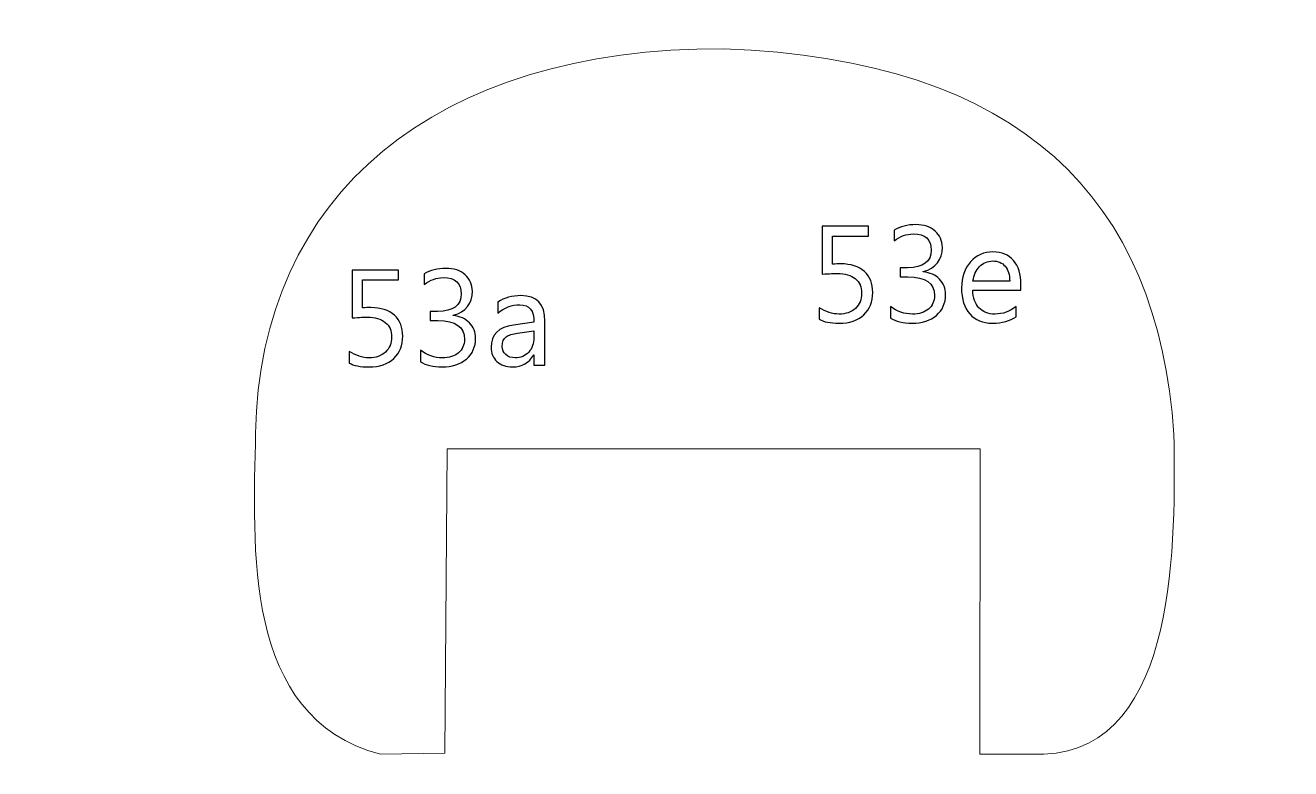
# Model space of a CAD drawing. Header units: centimetres. Extents: x -370 to 378, y -504 to 433.
# Drawn here: x 151.3 to 226.3, y 123.6 to 167.7 of the extents above; entities that cross this region are included whole.
import ezdxf

# ---------------------------------------------------------------- set-up
doc = ezdxf.new("R2010")
doc.units = ezdxf.units.CM
doc.header["$MEASUREMENT"] = 0
doc.layers.add('Camada 1', color=7, linetype='Continuous')
doc.layers.add('Camada 2', color=20, linetype='Continuous')

msp = doc.modelspace()

# ---------------------------------------------------------------- linework, layer by layer
at = {"layer": 'Camada 1', "lineweight": 9}
for points, knots in [([(216.721, 265.254), (216.721, 265.254), (230.116, 265.318), (230.116, 265.318), (230.116, 265.318), (230.116, 265.318), (230.103, 244.768), (230.103, 244.768), (230.103, 244.768), (230.103, 244.768), (236.36, 244.767), (236.36, 244.767), (236.36, 244.767), (236.36, 244.767), (236.371, 265.182), (236.371, 265.182), (236.371, 265.182), (236.371, 265.182), (256.209, 265.182), (256.209, 265.182), (256.209, 265.182), (256.209, 265.182), (256.209, 244.767), (256.209, 244.767), (256.209, 244.767), (256.209, 244.767), (262.443, 244.768), (262.443, 244.768), (262.443, 244.768), (262.443, 244.768), (262.445, 265.213), (262.445, 265.213), (262.445, 265.213), (262.445, 265.213), (282.346, 265.204), (282.346, 265.204), (282.346, 265.204), (282.346, 265.204), (282.296, 244.775), (282.296, 244.775), (282.296, 244.775), (282.296, 244.775), (288.629, 244.768), (288.629, 244.768), (288.629, 244.768), (288.629, 244.768), (288.652, 265.258), (288.652, 265.258), (288.652, 265.258), (288.652, 265.258), (308.479, 265.277), (308.479, 265.277), (308.479, 265.277), (308.479, 265.277), (308.479, 244.77), (308.479, 244.77), (308.479, 244.77), (308.479, 244.77), (314.689, 244.774), (314.689, 244.774), (314.689, 244.774), (314.689, 244.774), (314.79, 265.253), (314.79, 265.253), (314.79, 265.253), (314.79, 265.253), (334.828, 265.214), (334.828, 265.214), (334.828, 265.214), (334.828, 265.214), (334.892, 244.769), (334.892, 244.769), (334.892, 244.769), (334.892, 244.769), (341.063, 244.77), (341.063, 244.77), (341.063, 244.77), (341.063, 244.77), (341.094, 265.214), (341.094, 265.214), (341.094, 265.214), (341.094, 265.214), (366.922, 265.225), (366.922, 265.225), (366.922, 265.225), (366.922, 265.225), (366.966, 256.867), (366.966, 256.867), (366.966, 256.867), (366.966, 256.867), (360.754, 256.873), (360.754, 256.873), (360.754, 256.873), (360.754, 256.873), (360.754, 232.292), (360.754, 232.292), (360.754, 232.292), (360.754, 232.292), (366.964, 232.296), (366.964, 232.296), (366.964, 232.296), (366.964, 232.296), (366.963, 224.01), (366.963, 224.01), (366.963, 224.01), (366.963, 224.01), (210.199, 224.007), (210.199, 224.007), (210.199, 224.007), (210.199, 224.007), (210.193, 236.573), (210.193, 236.573), (210.193, 236.573), (210.193, 236.573), (189.145, 236.573), (189.145, 236.573), (189.145, 236.573), (185.916, 236.501), (184.439, 233.061), (184.413, 226.826), (184.413, 226.826), (184.673, 216.628), (178.684, 212.355), (173.821, 212.903), (173.821, 212.903), (173.821, 212.903), (176.697, 236.149), (176.697, 236.149), (176.697, 236.149), (176.697, 236.149), (170.539, 236.789), (170.539, 236.789), (170.539, 236.789), (170.539, 236.789), (168.49, 221.602), (168.49, 221.602), (168.49, 221.602), (168.49, 221.602), (4.291, 221.42), (4.291, 221.42), (4.291, 221.42), (4.291, 221.42), (4.288, 209.376), (4.288, 209.376), (4.288, 209.376), (4.288, 209.376), (-1.971, 209.374), (-1.971, 209.374), (-1.971, 209.374), (-1.971, 209.374), (-2.239, 168.069), (-2.239, 168.069), (-2.239, 168.069), (-2.239, 168.069), (-66.592, 160.863), (-66.592, 160.863), (-66.592, 160.863), (-66.592, 160.863), (-120.101, 160.892), (-120.101, 160.892), (-120.101, 160.892), (-122.907, 159.848), (-124.083, 157.497), (-123.291, 153.568), (-123.291, 153.568), (-123.291, 153.568), (-121.417, 147.705), (-121.417, 147.705), (-121.417, 147.705), (-119.664, 142.218), (-119.162, 139.073), (-123.559, 137.253), (-123.559, 137.253), (-123.559, 137.253), (-131.456, 134.303), (-131.456, 134.303), (-131.456, 134.303), (-142.328, 129.369), (-143.928, 118.845), (-139.185, 104.494), (-139.185, 104.494), (-136.723, 96.587), (-139.695, 91.079), (-144.309, 92.767), (-144.309, 92.767), (-144.309, 92.767), (-196.019, 110.18), (-196.019, 110.18), (-196.019, 110.18), (-194.826, 114.677), (-193.391, 119.174), (-191.716, 123.67), (-191.716, 123.67), (-191.716, 123.67), (-176.995, 117.362), (-176.995, 117.362), (-176.995, 117.362), (-176.995, 117.362), (-174.937, 123.295), (-174.937, 123.295), (-174.937, 123.295), (-174.937, 123.295), (-189.72, 129.603), (-189.72, 129.603), (-189.72, 129.603), (-187.47, 134.471), (-185.1, 139.218), (-182.609, 143.842), (-182.609, 143.842), (-182.609, 143.842), (-167.889, 135.786), (-167.889, 135.786), (-167.889, 135.786), (-167.889, 135.786), (-164.645, 141.095), (-164.645, 141.095), (-164.645, 141.095), (-164.645, 141.095), (-179.178, 149.214), (-179.178, 149.214), (-179.178, 149.214), (-176.797, 153.396), (-174.316, 157.382), (-171.694, 161.08), (-171.694, 161.08), (-171.694, 161.08), (-158.221, 152.024), (-158.221, 152.024), (-158.221, 152.024), (-158.221, 152.024), (-154.852, 157.145), (-154.852, 157.145), (-154.852, 157.145), (-154.852, 157.145), (-168.138, 166.201), (-168.138, 166.201), (-168.138, 166.201), (-165.271, 169.951), (-162.563, 173.777), (-160.029, 177.692), (-160.029, 177.692), (-160.029, 177.692), (-146.12, 169.011), (-146.12, 169.011), (-146.12, 169.011), (-146.12, 169.011), (-143.438, 174.444), (-143.438, 174.444), (-143.438, 174.444), (-143.438, 174.444), (-157.035, 183.25), (-157.035, 183.25), (-157.035, 183.25), (-151.695, 195.771), (-155.396, 206.053), (-170.299, 212.164), (-170.299, 212.164), (-196.331, 218.03), (-225.837, 215.086), (-252.767, 201.797), (-252.767, 201.797), (-272.125, 191.19), (-291.085, 177.8), (-311.371, 166), (-311.371, 166), (-321.658, 159.339), (-331.851, 153.367), (-342.736, 148.568), (-342.736, 148.568), (-346.86, 147.224), (-349.73, 146.708), (-351.28, 147.57), (-351.28, 147.57), (-360.973, 156.269), (-365.918, 177.156), (-365.135, 212.753), (-365.135, 212.753), (-363.041, 242.961), (-358.027, 262.687), (-349.489, 269.76), (-349.489, 269.76), (-341.694, 272.706), (-312.337, 273.158), (-268.236, 269.823), (-268.236, 269.823), (-238.219, 267.466), (-208.36, 264.64), (-178.599, 261.521), (-178.599, 261.521), (-161.15, 259.512), (-146.663, 274.84), (-133.661, 298.457), (-133.661, 298.457), (-137.932, 299.192), (-140.952, 302.511), (-141.329, 309.219), (-141.329, 309.219), (-141.246, 317.163), (-137.792, 321.124), (-131.21, 321.7), (-131.21, 321.7), (-128.465, 321.723), (-125.72, 321.692), (-122.976, 321.377), (-122.976, 321.377), (-119.251, 320.932), (-117.518, 322.574), (-117.641, 327.134), (-117.641, 327.134), (-117.641, 327.134), (-117.584, 336.153), (-117.584, 336.153), (-117.584, 336.153), (-117.584, 336.153), (-110.776, 336.152), (-110.776, 336.152), (-110.776, 336.152), (-110.776, 336.152), (-110.773, 349.137), (-110.773, 349.137), (-110.773, 349.137), (-110.773, 349.137), (-99.344, 349.13), (-99.344, 349.13), (-99.344, 349.13), (-99.344, 349.13), (-88.153, 362.878), (-88.153, 362.878), (-88.153, 362.878), (-88.153, 362.878), (-34.119, 362.869), (-34.119, 362.869), (-34.119, 362.869), (-34.119, 362.869), (-34.106, 340.512), (-34.106, 340.512), (-34.106, 340.512), (-34.106, 340.512), (-27.597, 340.514), (-27.597, 340.514), (-27.597, 340.514), (-27.597, 340.514), (-27.691, 325.715), (-27.691, 325.715), (-27.691, 325.715), (-27.873, 322.531), (-30.047, 321.13), (-33.358, 320.596), (-33.358, 320.596), (-33.358, 320.596), (-44.151, 320.594), (-44.151, 320.594), (-44.151, 320.594), (-44.151, 320.594), (-44.155, 311.191), (-44.155, 311.191), (-44.155, 311.191), (-44.155, 311.191), (-32.849, 311.191), (-32.849, 311.191), (-32.849, 311.191), (-18.571, 310.629), (-10.255, 308.442), (-6.272, 303.592), (-6.272, 303.592), (-3.714, 300.56), (-2.148, 297.196), (-2.032, 293.351), (-2.032, 293.351), (-2.032, 293.351), (-1.901, 274.856), (-1.901, 274.856), (-1.901, 274.856), (-1.901, 274.856), (4.408, 274.86), (4.408, 274.86), (4.408, 274.86), (4.408, 274.86), (4.426, 260.305), (4.426, 260.305), (4.426, 260.305), (4.426, 260.305), (175.044, 260.301), (175.044, 260.301), (175.044, 260.301), (175.044, 260.301), (175.017, 268.365), (175.017, 268.365), (175.017, 268.365), (179.182, 281.411), (183.274, 295.03), (187.51, 307.504), (187.51, 307.504), (189.372, 313.034), (192.544, 316.081), (197.008, 315.926), (197.008, 315.926), (202.874, 315.367), (206.189, 311.724), (207.985, 306.102), (207.985, 306.102), (211.365, 293.082), (213.787, 278.849), (216.721, 265.254)], [0, 0, 0, 0, 0.009804, 0.009804, 0.009804, 0.009804, 0.019608, 0.019608, 0.019608, 0.019608, 0.029412, 0.029412, 0.029412, 0.029412, 0.039216, 0.039216, 0.039216, 0.039216, 0.04902, 0.04902, 0.04902, 0.04902, 0.058824, 0.058824, 0.058824, 0.058824, 0.068627, 0.068627, 0.068627, 0.068627, 0.078431, 0.078431, 0.078431, 0.078431, 0.088235, 0.088235, 0.088235, 0.088235, 0.098039, 0.098039, 0.098039, 0.098039, 0.107843, 0.107843, 0.107843, 0.107843, 0.117647, 0.117647, 0.117647, 0.117647, 0.127451, 0.127451, 0.127451, 0.127451, 0.137255, 0.137255, 0.137255, 0.137255, 0.147059, 0.147059, 0.147059, 0.147059, 0.156863, 0.156863, 0.156863, 0.156863, 0.166667, 0.166667, 0.166667, 0.166667, 0.176471, 0.176471, 0.176471, 0.176471, 0.186275, 0.186275, 0.186275, 0.186275, 0.196078, 0.196078, 0.196078, 0.196078, 0.205882, 0.205882, 0.205882, 0.205882, 0.215686, 0.215686, 0.215686, 0.215686, 0.22549, 0.22549, 0.22549, 0.22549, 0.235294, 0.235294, 0.235294, 0.235294, 0.245098, 0.245098, 0.245098, 0.245098, 0.254902, 0.254902, 0.254902, 0.254902, 0.264706, 0.264706, 0.264706, 0.264706, 0.27451, 0.27451, 0.27451, 0.27451, 0.284314, 0.284314, 0.284314, 0.284314, 0.294118, 0.294118, 0.294118, 0.294118, 0.303922, 0.303922, 0.303922, 0.303922, 0.313725, 0.313725, 0.313725, 0.313726, 0.323529, 0.323529, 0.323529, 0.323529, 0.333333, 0.333333, 0.333333, 0.333333, 0.343137, 0.343137, 0.343137, 0.343137, 0.352941, 0.352941, 0.352941, 0.352941, 0.362745, 0.362745, 0.362745, 0.362745, 0.372549, 0.372549, 0.372549, 0.372549, 0.382353, 0.382353, 0.382353, 0.382353, 0.392157, 0.392157, 0.392157, 0.392157, 0.401961, 0.401961, 0.401961, 0.401961, 0.411765, 0.411765, 0.411765, 0.411765, 0.421569, 0.421569, 0.421569, 0.421569, 0.431373, 0.431373, 0.431373, 0.431373, 0.441176, 0.441176, 0.441176, 0.441176, 0.45098, 0.45098, 0.45098, 0.45098, 0.460784, 0.460784, 0.460784, 0.460784, 0.470588, 0.470588, 0.470588, 0.470588, 0.480392, 0.480392, 0.480392, 0.480392, 0.490196, 0.490196, 0.490196, 0.490196, 0.5, 0.5, 0.5, 0.5, 0.509804, 0.509804, 0.509804, 0.509804, 0.519608, 0.519608, 0.519608, 0.519608, 0.529412, 0.529412, 0.529412, 0.529412, 0.539216, 0.539216, 0.539216, 0.539216, 0.54902, 0.54902, 0.54902, 0.54902, 0.558824, 0.558824, 0.558824, 0.558824, 0.568627, 0.568627, 0.568627, 0.568627, 0.578431, 0.578431, 0.578431, 0.578431, 0.588235, 0.588235, 0.588235, 0.588235, 0.598039, 0.598039, 0.598039, 0.598039, 0.607843, 0.607843, 0.607843, 0.607843, 0.617647, 0.617647, 0.617647, 0.617647, 0.627451, 0.627451, 0.627451, 0.627451, 0.637255, 0.637255, 0.637255, 0.637255, 0.647059, 0.647059, 0.647059, 0.647059, 0.656863, 0.656863, 0.656863, 0.656863, 0.666667, 0.666667, 0.666667, 0.666667, 0.676471, 0.676471, 0.676471, 0.676471, 0.686275, 0.686275, 0.686275, 0.686275, 0.696078, 0.696078, 0.696078, 0.696078, 0.705882, 0.705882, 0.705882, 0.705882, 0.715686, 0.715686, 0.715686, 0.715686, 0.72549, 0.72549, 0.72549, 0.72549, 0.735294, 0.735294, 0.735294, 0.735294, 0.745098, 0.745098, 0.745098, 0.745098, 0.754902, 0.754902, 0.754902, 0.754902, 0.764706, 0.764706, 0.764706, 0.764706, 0.77451, 0.77451, 0.77451, 0.77451, 0.784314, 0.784314, 0.784314, 0.784314, 0.794118, 0.794118, 0.794118, 0.794118, 0.803922, 0.803922, 0.803922, 0.803922, 0.813725, 0.813725, 0.813725, 0.813726, 0.823529, 0.823529, 0.823529, 0.823529, 0.833333, 0.833333, 0.833333, 0.833333, 0.843137, 0.843137, 0.843137, 0.843137, 0.852941, 0.852941, 0.852941, 0.852941, 0.862745, 0.862745, 0.862745, 0.862745, 0.872549, 0.872549, 0.872549, 0.872549, 0.882353, 0.882353, 0.882353, 0.882353, 0.892157, 0.892157, 0.892157, 0.892157, 0.901961, 0.901961, 0.901961, 0.901961, 0.911765, 0.911765, 0.911765, 0.911765, 0.921569, 0.921569, 0.921569, 0.921569, 0.931373, 0.931373, 0.931373, 0.931373, 0.941176, 0.941176, 0.941176, 0.941176, 0.95098, 0.95098, 0.95098, 0.95098, 0.960784, 0.960784, 0.960784, 0.960784, 0.970588, 0.970588, 0.970588, 0.970588, 0.980392, 0.980392, 0.980392, 0.980392, 1, 1, 1, 1]), ([(176.323, 142.576), (176.323, 142.576), (207.894, 142.576), (207.894, 142.576), (207.894, 142.576), (207.894, 142.576), (207.891, 124.492), (207.891, 124.492), (207.891, 124.492), (207.891, 124.492), (211.669, 124.491), (211.669, 124.491), (211.669, 124.491), (219.754, 124.806), (219.455, 137.461), (219.384, 143.434), (219.384, 143.434), (218.443, 157.419), (210.331, 165.658), (192.702, 166.273), (192.702, 166.273), (175.593, 166.361), (165.194, 157.591), (164.964, 143.503), (164.964, 143.503), (164.855, 136.823), (164.114, 126.691), (172.36, 124.489), (172.36, 124.489), (172.36, 124.489), (176.191, 124.555), (176.191, 124.555), (176.191, 124.555), (176.191, 124.555), (176.323, 142.576), (176.323, 142.576)], [0, 0, 0, 0, 0.1, 0.1, 0.1, 0.1, 0.2, 0.2, 0.2, 0.2, 0.3, 0.3, 0.3, 0.3, 0.4, 0.4, 0.4, 0.4, 0.5, 0.5, 0.5, 0.5, 0.6, 0.6, 0.6, 0.6, 0.7, 0.7, 0.7, 0.7, 0.8, 0.8, 0.8, 0.8, 1, 1, 1, 1])]:
    msp.add_open_spline(points, degree=3, knots=knots, dxfattribs=at)
at = {"layer": 'Camada 2'}
for points, knots in [([(198.372, 150.255), (198.372, 150.255), (198.372, 150.94), (198.372, 150.94), (198.372, 150.94), (198.758, 150.688), (199.15, 150.561), (199.549, 150.561), (199.549, 150.561), (199.948, 150.561), (200.27, 150.674), (200.514, 150.9), (200.514, 150.9), (200.758, 151.125), (200.88, 151.424), (200.88, 151.797), (200.88, 151.797), (200.88, 152.166), (200.755, 152.455), (200.506, 152.662), (200.506, 152.662), (200.256, 152.869), (199.9, 152.973), (199.435, 152.973), (199.435, 152.973), (199.278, 152.973), (198.982, 152.957), (198.549, 152.926), (198.549, 152.926), (198.549, 152.926), (198.549, 155.763), (198.549, 155.763), (198.549, 155.763), (198.549, 155.763), (201.283, 155.763), (201.283, 155.763), (201.283, 155.763), (201.283, 155.763), (201.283, 155.182), (201.283, 155.182), (201.283, 155.182), (201.283, 155.182), (199.162, 155.182), (199.162, 155.182), (199.162, 155.182), (199.162, 155.182), (199.162, 153.521), (199.162, 153.521), (199.162, 153.521), (199.336, 153.532), (199.495, 153.537), (199.643, 153.537), (199.643, 153.537), (200.247, 153.537), (200.715, 153.385), (201.045, 153.083), (201.045, 153.083), (201.376, 152.78), (201.541, 152.365), (201.541, 151.838), (201.541, 151.838), (201.541, 151.293), (201.364, 150.853), (201.008, 150.521), (201.008, 150.521), (200.651, 150.188), (200.162, 150.021), (199.542, 150.021), (199.542, 150.021), (199.02, 150.021), (198.63, 150.099), (198.372, 150.255)], [0, 0, 0, 0, 0.052632, 0.052632, 0.052632, 0.052632, 0.105263, 0.105263, 0.105263, 0.105263, 0.157895, 0.157895, 0.157895, 0.157895, 0.210526, 0.210526, 0.210526, 0.210526, 0.263158, 0.263158, 0.263158, 0.263158, 0.315789, 0.315789, 0.315789, 0.315789, 0.368421, 0.368421, 0.368421, 0.368421, 0.421053, 0.421053, 0.421053, 0.421053, 0.473684, 0.473684, 0.473684, 0.473684, 0.526316, 0.526316, 0.526316, 0.526316, 0.578947, 0.578947, 0.578947, 0.578947, 0.631579, 0.631579, 0.631579, 0.631579, 0.684211, 0.684211, 0.684211, 0.684211, 0.736842, 0.736842, 0.736842, 0.736842, 0.789474, 0.789474, 0.789474, 0.789474, 0.842105, 0.842105, 0.842105, 0.842105, 0.894737, 0.894737, 0.894737, 0.894737, 1, 1, 1, 1]), ([(202.59, 150.328), (202.59, 150.328), (202.59, 151.021), (202.59, 151.021), (202.59, 151.021), (202.975, 150.715), (203.412, 150.561), (203.897, 150.561), (203.897, 150.561), (204.293, 150.561), (204.607, 150.659), (204.842, 150.857), (204.842, 150.857), (205.077, 151.055), (205.194, 151.321), (205.194, 151.654), (205.194, 151.654), (205.194, 152.393), (204.67, 152.763), (203.623, 152.763), (203.623, 152.763), (203.623, 152.763), (203.154, 152.763), (203.154, 152.763), (203.154, 152.763), (203.154, 152.763), (203.154, 153.311), (203.154, 153.311), (203.154, 153.311), (203.154, 153.311), (203.6, 153.311), (203.6, 153.311), (203.6, 153.311), (204.535, 153.311), (205.001, 153.658), (205.001, 154.35), (205.001, 154.35), (205.001, 154.992), (204.645, 155.311), (203.932, 155.311), (203.932, 155.311), (203.535, 155.311), (203.159, 155.177), (202.807, 154.908), (202.807, 154.908), (202.807, 154.908), (202.807, 155.537), (202.807, 155.537), (202.807, 155.537), (203.17, 155.752), (203.599, 155.86), (204.092, 155.86), (204.092, 155.86), (204.568, 155.86), (204.948, 155.734), (205.235, 155.482), (205.235, 155.482), (205.52, 155.229), (205.662, 154.907), (205.662, 154.513), (205.662, 154.513), (205.662, 153.77), (205.285, 153.291), (204.528, 153.079), (204.528, 153.079), (204.528, 153.079), (204.528, 153.063), (204.528, 153.063), (204.528, 153.063), (204.934, 153.024), (205.256, 152.881), (205.496, 152.635), (205.496, 152.635), (205.736, 152.389), (205.856, 152.083), (205.856, 151.716), (205.856, 151.716), (205.856, 151.208), (205.674, 150.799), (205.31, 150.487), (205.31, 150.487), (204.946, 150.177), (204.466, 150.021), (203.87, 150.021), (203.87, 150.021), (203.334, 150.021), (202.907, 150.123), (202.59, 150.328)], [0, 0, 0, 0, 0.043478, 0.043478, 0.043478, 0.043478, 0.086957, 0.086957, 0.086957, 0.086957, 0.130435, 0.130435, 0.130435, 0.130435, 0.173913, 0.173913, 0.173913, 0.173913, 0.217391, 0.217391, 0.217391, 0.217391, 0.26087, 0.26087, 0.26087, 0.26087, 0.304348, 0.304348, 0.304348, 0.304348, 0.347826, 0.347826, 0.347826, 0.347826, 0.391304, 0.391304, 0.391304, 0.391304, 0.434783, 0.434783, 0.434783, 0.434783, 0.478261, 0.478261, 0.478261, 0.478261, 0.521739, 0.521739, 0.521739, 0.521739, 0.565217, 0.565217, 0.565217, 0.565217, 0.608696, 0.608696, 0.608696, 0.608696, 0.652174, 0.652174, 0.652174, 0.652174, 0.695652, 0.695652, 0.695652, 0.695652, 0.73913, 0.73913, 0.73913, 0.73913, 0.782609, 0.782609, 0.782609, 0.782609, 0.826087, 0.826087, 0.826087, 0.826087, 0.869565, 0.869565, 0.869565, 0.869565, 0.913043, 0.913043, 0.913043, 0.913043, 1, 1, 1, 1]), ([(210.315, 151.973), (210.315, 151.973), (207.469, 151.973), (207.469, 151.973), (207.469, 151.973), (207.479, 151.522), (207.6, 151.174), (207.83, 150.93), (207.83, 150.93), (208.061, 150.684), (208.379, 150.561), (208.782, 150.561), (208.782, 150.561), (209.236, 150.561), (209.653, 150.712), (210.033, 151.013), (210.033, 151.013), (210.033, 151.013), (210.033, 150.408), (210.033, 150.408), (210.033, 150.408), (209.68, 150.15), (209.211, 150.021), (208.629, 150.021), (208.629, 150.021), (208.06, 150.021), (207.612, 150.204), (207.287, 150.571), (207.287, 150.571), (206.962, 150.938), (206.799, 151.454), (206.799, 152.118), (206.799, 152.118), (206.799, 152.747), (206.977, 153.258), (207.333, 153.654), (207.333, 153.654), (207.689, 154.049), (208.13, 154.247), (208.658, 154.247), (208.658, 154.247), (209.185, 154.247), (209.594, 154.076), (209.883, 153.735), (209.883, 153.735), (210.172, 153.393), (210.315, 152.919), (210.315, 152.311), (210.315, 152.311), (210.315, 152.311), (210.315, 151.973), (210.315, 151.973)], [0, 0, 0, 0, 0.071429, 0.071429, 0.071429, 0.071429, 0.142857, 0.142857, 0.142857, 0.142857, 0.214286, 0.214286, 0.214286, 0.214286, 0.285714, 0.285714, 0.285714, 0.285714, 0.357143, 0.357143, 0.357143, 0.357143, 0.428571, 0.428571, 0.428571, 0.428571, 0.5, 0.5, 0.5, 0.5, 0.571429, 0.571429, 0.571429, 0.571429, 0.642857, 0.642857, 0.642857, 0.642857, 0.714286, 0.714286, 0.714286, 0.714286, 0.785714, 0.785714, 0.785714, 0.785714, 0.857143, 0.857143, 0.857143, 0.857143, 1, 1, 1, 1]), ([(170.521, 147.664), (170.521, 147.664), (170.521, 148.35), (170.521, 148.35), (170.521, 148.35), (170.907, 148.097), (171.299, 147.97), (171.698, 147.97), (171.698, 147.97), (172.097, 147.97), (172.419, 148.083), (172.663, 148.309), (172.663, 148.309), (172.907, 148.534), (173.029, 148.833), (173.029, 149.206), (173.029, 149.206), (173.029, 149.575), (172.904, 149.864), (172.655, 150.071), (172.655, 150.071), (172.405, 150.278), (172.049, 150.382), (171.584, 150.382), (171.584, 150.382), (171.427, 150.382), (171.131, 150.366), (170.698, 150.335), (170.698, 150.335), (170.698, 150.335), (170.698, 153.172), (170.698, 153.172), (170.698, 153.172), (170.698, 153.172), (173.432, 153.172), (173.432, 153.172), (173.432, 153.172), (173.432, 153.172), (173.432, 152.592), (173.432, 152.592), (173.432, 152.592), (173.432, 152.592), (171.311, 152.592), (171.311, 152.592), (171.311, 152.592), (171.311, 152.592), (171.311, 150.93), (171.311, 150.93), (171.311, 150.93), (171.484, 150.941), (171.644, 150.946), (171.792, 150.946), (171.792, 150.946), (172.396, 150.946), (172.864, 150.794), (173.194, 150.492), (173.194, 150.492), (173.525, 150.19), (173.69, 149.774), (173.69, 149.247), (173.69, 149.247), (173.69, 148.702), (173.513, 148.262), (173.156, 147.93), (173.156, 147.93), (172.8, 147.597), (172.311, 147.43), (171.691, 147.43), (171.691, 147.43), (171.169, 147.43), (170.779, 147.508), (170.521, 147.664)], [0, 0, 0, 0, 0.052632, 0.052632, 0.052632, 0.052632, 0.105263, 0.105263, 0.105263, 0.105263, 0.157895, 0.157895, 0.157895, 0.157895, 0.210526, 0.210526, 0.210526, 0.210526, 0.263158, 0.263158, 0.263158, 0.263158, 0.315789, 0.315789, 0.315789, 0.315789, 0.368421, 0.368421, 0.368421, 0.368421, 0.421053, 0.421053, 0.421053, 0.421053, 0.473684, 0.473684, 0.473684, 0.473684, 0.526316, 0.526316, 0.526316, 0.526316, 0.578947, 0.578947, 0.578947, 0.578947, 0.631579, 0.631579, 0.631579, 0.631579, 0.684211, 0.684211, 0.684211, 0.684211, 0.736842, 0.736842, 0.736842, 0.736842, 0.789474, 0.789474, 0.789474, 0.789474, 0.842105, 0.842105, 0.842105, 0.842105, 0.894737, 0.894737, 0.894737, 0.894737, 1, 1, 1, 1]), ([(174.738, 147.737), (174.738, 147.737), (174.738, 148.43), (174.738, 148.43), (174.738, 148.43), (175.124, 148.124), (175.561, 147.97), (176.046, 147.97), (176.046, 147.97), (176.441, 147.97), (176.756, 148.069), (176.991, 148.266), (176.991, 148.266), (177.226, 148.464), (177.343, 148.73), (177.343, 149.063), (177.343, 149.063), (177.343, 149.803), (176.819, 150.172), (175.772, 150.172), (175.772, 150.172), (175.772, 150.172), (175.303, 150.172), (175.303, 150.172), (175.303, 150.172), (175.303, 150.172), (175.303, 150.721), (175.303, 150.721), (175.303, 150.721), (175.303, 150.721), (175.749, 150.721), (175.749, 150.721), (175.749, 150.721), (176.683, 150.721), (177.15, 151.067), (177.15, 151.76), (177.15, 151.76), (177.15, 152.401), (176.794, 152.721), (176.081, 152.721), (176.081, 152.721), (175.683, 152.721), (175.308, 152.586), (174.956, 152.317), (174.956, 152.317), (174.956, 152.317), (174.956, 152.946), (174.956, 152.946), (174.956, 152.946), (175.319, 153.161), (175.748, 153.269), (176.241, 153.269), (176.241, 153.269), (176.717, 153.269), (177.097, 153.143), (177.384, 152.891), (177.384, 152.891), (177.669, 152.639), (177.811, 152.316), (177.811, 151.922), (177.811, 151.922), (177.811, 151.179), (177.433, 150.7), (176.677, 150.488), (176.677, 150.488), (176.677, 150.488), (176.677, 150.472), (176.677, 150.472), (176.677, 150.472), (177.083, 150.433), (177.405, 150.29), (177.644, 150.044), (177.644, 150.044), (177.885, 149.799), (178.005, 149.492), (178.005, 149.125), (178.005, 149.125), (178.005, 148.617), (177.823, 148.208), (177.459, 147.897), (177.459, 147.897), (177.095, 147.586), (176.615, 147.43), (176.019, 147.43), (176.019, 147.43), (175.483, 147.43), (175.056, 147.532), (174.738, 147.737)], [0, 0, 0, 0, 0.043478, 0.043478, 0.043478, 0.043478, 0.086957, 0.086957, 0.086957, 0.086957, 0.130435, 0.130435, 0.130435, 0.130435, 0.173913, 0.173913, 0.173913, 0.173913, 0.217391, 0.217391, 0.217391, 0.217391, 0.26087, 0.26087, 0.26087, 0.26087, 0.304348, 0.304348, 0.304348, 0.304348, 0.347826, 0.347826, 0.347826, 0.347826, 0.391304, 0.391304, 0.391304, 0.391304, 0.434783, 0.434783, 0.434783, 0.434783, 0.478261, 0.478261, 0.478261, 0.478261, 0.521739, 0.521739, 0.521739, 0.521739, 0.565217, 0.565217, 0.565217, 0.565217, 0.608696, 0.608696, 0.608696, 0.608696, 0.652174, 0.652174, 0.652174, 0.652174, 0.695652, 0.695652, 0.695652, 0.695652, 0.73913, 0.73913, 0.73913, 0.73913, 0.782609, 0.782609, 0.782609, 0.782609, 0.826087, 0.826087, 0.826087, 0.826087, 0.869565, 0.869565, 0.869565, 0.869565, 0.913043, 0.913043, 0.913043, 0.913043, 1, 1, 1, 1]), ([(209.654, 152.521), (209.652, 152.895), (209.561, 153.186), (209.384, 153.395), (209.384, 153.395), (209.207, 153.603), (208.961, 153.707), (208.646, 153.707), (208.646, 153.707), (208.342, 153.707), (208.083, 153.598), (207.871, 153.379), (207.871, 153.379), (207.658, 153.16), (207.527, 152.875), (207.477, 152.521), (207.477, 152.521), (207.477, 152.521), (209.654, 152.521), (209.654, 152.521)], [0, 0, 0, 0, 0.166667, 0.166667, 0.166667, 0.166667, 0.333333, 0.333333, 0.333333, 0.333333, 0.5, 0.5, 0.5, 0.5, 0.666667, 0.666667, 0.666667, 0.666667, 1, 1, 1, 1]), ([(182.11, 147.527), (182.11, 147.527), (181.464, 147.527), (181.464, 147.527), (181.464, 147.527), (181.464, 147.527), (181.464, 148.157), (181.464, 148.157), (181.464, 148.157), (181.464, 148.157), (181.448, 148.157), (181.448, 148.157), (181.448, 148.157), (181.167, 147.672), (180.755, 147.43), (180.208, 147.43), (180.208, 147.43), (179.806, 147.43), (179.491, 147.536), (179.264, 147.75), (179.264, 147.75), (179.037, 147.962), (178.924, 148.245), (178.924, 148.597), (178.924, 148.597), (178.924, 149.351), (179.368, 149.791), (180.255, 149.914), (180.255, 149.914), (180.255, 149.914), (181.464, 150.084), (181.464, 150.084), (181.464, 150.084), (181.464, 150.772), (181.187, 151.116), (180.634, 151.116), (180.634, 151.116), (180.148, 151.116), (179.71, 150.949), (179.319, 150.616), (179.319, 150.616), (179.319, 150.616), (179.319, 151.277), (179.319, 151.277), (179.319, 151.277), (179.716, 151.53), (180.171, 151.656), (180.689, 151.656), (180.689, 151.656), (181.636, 151.656), (182.11, 151.155), (182.11, 150.151), (182.11, 150.151), (182.11, 150.151), (182.11, 147.527), (182.11, 147.527)], [0, 0, 0, 0, 0.066667, 0.066667, 0.066667, 0.066667, 0.133333, 0.133333, 0.133333, 0.133333, 0.2, 0.2, 0.2, 0.2, 0.266667, 0.266667, 0.266667, 0.266667, 0.333333, 0.333333, 0.333333, 0.333333, 0.4, 0.4, 0.4, 0.4, 0.466667, 0.466667, 0.466667, 0.466667, 0.533333, 0.533333, 0.533333, 0.533333, 0.6, 0.6, 0.6, 0.6, 0.666667, 0.666667, 0.666667, 0.666667, 0.733333, 0.733333, 0.733333, 0.733333, 0.8, 0.8, 0.8, 0.8, 0.866667, 0.866667, 0.866667, 0.866667, 1, 1, 1, 1]), ([(181.464, 149.567), (181.464, 149.567), (180.491, 149.433), (180.491, 149.433), (180.491, 149.433), (180.191, 149.391), (179.966, 149.316), (179.814, 149.21), (179.814, 149.21), (179.662, 149.102), (179.585, 148.914), (179.585, 148.643), (179.585, 148.643), (179.585, 148.445), (179.655, 148.284), (179.796, 148.159), (179.796, 148.159), (179.936, 148.034), (180.124, 147.97), (180.357, 147.97), (180.357, 147.97), (180.678, 147.97), (180.943, 148.083), (181.151, 148.308), (181.151, 148.308), (181.36, 148.534), (181.464, 148.819), (181.464, 149.164), (181.464, 149.164), (181.464, 149.164), (181.464, 149.567), (181.464, 149.567)], [0, 0, 0, 0, 0.111111, 0.111111, 0.111111, 0.111111, 0.222222, 0.222222, 0.222222, 0.222222, 0.333333, 0.333333, 0.333333, 0.333333, 0.444444, 0.444444, 0.444444, 0.444444, 0.555556, 0.555556, 0.555556, 0.555556, 0.666667, 0.666667, 0.666667, 0.666667, 0.777778, 0.777778, 0.777778, 0.777778, 1, 1, 1, 1])]:
    msp.add_open_spline(points, degree=3, knots=knots, dxfattribs=at)
at = {"layer": 'Camada 2', "lineweight": 9}
for points, knots in [([(198.372, 150.255), (198.372, 150.255), (198.372, 150.94), (198.372, 150.94), (198.372, 150.94), (198.758, 150.688), (199.15, 150.561), (199.549, 150.561), (199.549, 150.561), (199.948, 150.561), (200.27, 150.674), (200.514, 150.9), (200.514, 150.9), (200.758, 151.125), (200.88, 151.424), (200.88, 151.797), (200.88, 151.797), (200.88, 152.166), (200.755, 152.455), (200.506, 152.662), (200.506, 152.662), (200.256, 152.869), (199.9, 152.973), (199.435, 152.973), (199.435, 152.973), (199.278, 152.973), (198.982, 152.957), (198.549, 152.926), (198.549, 152.926), (198.549, 152.926), (198.549, 155.763), (198.549, 155.763), (198.549, 155.763), (198.549, 155.763), (201.283, 155.763), (201.283, 155.763), (201.283, 155.763), (201.283, 155.763), (201.283, 155.182), (201.283, 155.182), (201.283, 155.182), (201.283, 155.182), (199.162, 155.182), (199.162, 155.182), (199.162, 155.182), (199.162, 155.182), (199.162, 153.521), (199.162, 153.521), (199.162, 153.521), (199.336, 153.532), (199.495, 153.537), (199.643, 153.537), (199.643, 153.537), (200.247, 153.537), (200.715, 153.385), (201.045, 153.083), (201.045, 153.083), (201.376, 152.78), (201.541, 152.365), (201.541, 151.838), (201.541, 151.838), (201.541, 151.293), (201.364, 150.853), (201.008, 150.521), (201.008, 150.521), (200.651, 150.188), (200.162, 150.021), (199.542, 150.021), (199.542, 150.021), (199.02, 150.021), (198.63, 150.099), (198.372, 150.255)], [0, 0, 0, 0, 0.052632, 0.052632, 0.052632, 0.052632, 0.105263, 0.105263, 0.105263, 0.105263, 0.157895, 0.157895, 0.157895, 0.157895, 0.210526, 0.210526, 0.210526, 0.210526, 0.263158, 0.263158, 0.263158, 0.263158, 0.315789, 0.315789, 0.315789, 0.315789, 0.368421, 0.368421, 0.368421, 0.368421, 0.421053, 0.421053, 0.421053, 0.421053, 0.473684, 0.473684, 0.473684, 0.473684, 0.526316, 0.526316, 0.526316, 0.526316, 0.578947, 0.578947, 0.578947, 0.578947, 0.631579, 0.631579, 0.631579, 0.631579, 0.684211, 0.684211, 0.684211, 0.684211, 0.736842, 0.736842, 0.736842, 0.736842, 0.789474, 0.789474, 0.789474, 0.789474, 0.842105, 0.842105, 0.842105, 0.842105, 0.894737, 0.894737, 0.894737, 0.894737, 1, 1, 1, 1]), ([(202.59, 150.328), (202.59, 150.328), (202.59, 151.021), (202.59, 151.021), (202.59, 151.021), (202.975, 150.715), (203.412, 150.561), (203.897, 150.561), (203.897, 150.561), (204.293, 150.561), (204.607, 150.659), (204.842, 150.857), (204.842, 150.857), (205.077, 151.055), (205.194, 151.321), (205.194, 151.654), (205.194, 151.654), (205.194, 152.393), (204.67, 152.763), (203.623, 152.763), (203.623, 152.763), (203.623, 152.763), (203.154, 152.763), (203.154, 152.763), (203.154, 152.763), (203.154, 152.763), (203.154, 153.311), (203.154, 153.311), (203.154, 153.311), (203.154, 153.311), (203.6, 153.311), (203.6, 153.311), (203.6, 153.311), (204.535, 153.311), (205.001, 153.658), (205.001, 154.35), (205.001, 154.35), (205.001, 154.992), (204.645, 155.311), (203.932, 155.311), (203.932, 155.311), (203.535, 155.311), (203.159, 155.177), (202.807, 154.908), (202.807, 154.908), (202.807, 154.908), (202.807, 155.537), (202.807, 155.537), (202.807, 155.537), (203.17, 155.752), (203.599, 155.86), (204.092, 155.86), (204.092, 155.86), (204.568, 155.86), (204.948, 155.734), (205.235, 155.482), (205.235, 155.482), (205.52, 155.229), (205.662, 154.907), (205.662, 154.513), (205.662, 154.513), (205.662, 153.77), (205.285, 153.291), (204.528, 153.079), (204.528, 153.079), (204.528, 153.079), (204.528, 153.063), (204.528, 153.063), (204.528, 153.063), (204.934, 153.024), (205.256, 152.881), (205.496, 152.635), (205.496, 152.635), (205.736, 152.389), (205.856, 152.083), (205.856, 151.716), (205.856, 151.716), (205.856, 151.208), (205.674, 150.799), (205.31, 150.487), (205.31, 150.487), (204.946, 150.177), (204.466, 150.021), (203.87, 150.021), (203.87, 150.021), (203.334, 150.021), (202.907, 150.123), (202.59, 150.328)], [0, 0, 0, 0, 0.043478, 0.043478, 0.043478, 0.043478, 0.086957, 0.086957, 0.086957, 0.086957, 0.130435, 0.130435, 0.130435, 0.130435, 0.173913, 0.173913, 0.173913, 0.173913, 0.217391, 0.217391, 0.217391, 0.217391, 0.26087, 0.26087, 0.26087, 0.26087, 0.304348, 0.304348, 0.304348, 0.304348, 0.347826, 0.347826, 0.347826, 0.347826, 0.391304, 0.391304, 0.391304, 0.391304, 0.434783, 0.434783, 0.434783, 0.434783, 0.478261, 0.478261, 0.478261, 0.478261, 0.521739, 0.521739, 0.521739, 0.521739, 0.565217, 0.565217, 0.565217, 0.565217, 0.608696, 0.608696, 0.608696, 0.608696, 0.652174, 0.652174, 0.652174, 0.652174, 0.695652, 0.695652, 0.695652, 0.695652, 0.73913, 0.73913, 0.73913, 0.73913, 0.782609, 0.782609, 0.782609, 0.782609, 0.826087, 0.826087, 0.826087, 0.826087, 0.869565, 0.869565, 0.869565, 0.869565, 0.913043, 0.913043, 0.913043, 0.913043, 1, 1, 1, 1]), ([(210.315, 151.973), (210.315, 151.973), (207.469, 151.973), (207.469, 151.973), (207.469, 151.973), (207.479, 151.522), (207.6, 151.174), (207.83, 150.93), (207.83, 150.93), (208.061, 150.684), (208.379, 150.561), (208.782, 150.561), (208.782, 150.561), (209.236, 150.561), (209.653, 150.712), (210.033, 151.013), (210.033, 151.013), (210.033, 151.013), (210.033, 150.408), (210.033, 150.408), (210.033, 150.408), (209.68, 150.15), (209.211, 150.021), (208.629, 150.021), (208.629, 150.021), (208.06, 150.021), (207.612, 150.204), (207.287, 150.571), (207.287, 150.571), (206.962, 150.938), (206.799, 151.454), (206.799, 152.118), (206.799, 152.118), (206.799, 152.747), (206.977, 153.258), (207.333, 153.654), (207.333, 153.654), (207.689, 154.049), (208.13, 154.247), (208.658, 154.247), (208.658, 154.247), (209.185, 154.247), (209.594, 154.076), (209.883, 153.735), (209.883, 153.735), (210.172, 153.393), (210.315, 152.919), (210.315, 152.311), (210.315, 152.311), (210.315, 152.311), (210.315, 151.973), (210.315, 151.973)], [0, 0, 0, 0, 0.071429, 0.071429, 0.071429, 0.071429, 0.142857, 0.142857, 0.142857, 0.142857, 0.214286, 0.214286, 0.214286, 0.214286, 0.285714, 0.285714, 0.285714, 0.285714, 0.357143, 0.357143, 0.357143, 0.357143, 0.428571, 0.428571, 0.428571, 0.428571, 0.5, 0.5, 0.5, 0.5, 0.571429, 0.571429, 0.571429, 0.571429, 0.642857, 0.642857, 0.642857, 0.642857, 0.714286, 0.714286, 0.714286, 0.714286, 0.785714, 0.785714, 0.785714, 0.785714, 0.857143, 0.857143, 0.857143, 0.857143, 1, 1, 1, 1]), ([(170.521, 147.664), (170.521, 147.664), (170.521, 148.35), (170.521, 148.35), (170.521, 148.35), (170.907, 148.097), (171.299, 147.97), (171.698, 147.97), (171.698, 147.97), (172.097, 147.97), (172.419, 148.083), (172.663, 148.309), (172.663, 148.309), (172.907, 148.534), (173.029, 148.833), (173.029, 149.206), (173.029, 149.206), (173.029, 149.575), (172.904, 149.864), (172.655, 150.071), (172.655, 150.071), (172.405, 150.278), (172.049, 150.382), (171.584, 150.382), (171.584, 150.382), (171.427, 150.382), (171.131, 150.366), (170.698, 150.335), (170.698, 150.335), (170.698, 150.335), (170.698, 153.172), (170.698, 153.172), (170.698, 153.172), (170.698, 153.172), (173.432, 153.172), (173.432, 153.172), (173.432, 153.172), (173.432, 153.172), (173.432, 152.592), (173.432, 152.592), (173.432, 152.592), (173.432, 152.592), (171.311, 152.592), (171.311, 152.592), (171.311, 152.592), (171.311, 152.592), (171.311, 150.93), (171.311, 150.93), (171.311, 150.93), (171.484, 150.941), (171.644, 150.946), (171.792, 150.946), (171.792, 150.946), (172.396, 150.946), (172.864, 150.794), (173.194, 150.492), (173.194, 150.492), (173.525, 150.19), (173.69, 149.774), (173.69, 149.247), (173.69, 149.247), (173.69, 148.702), (173.513, 148.262), (173.156, 147.93), (173.156, 147.93), (172.8, 147.597), (172.311, 147.43), (171.691, 147.43), (171.691, 147.43), (171.169, 147.43), (170.779, 147.508), (170.521, 147.664)], [0, 0, 0, 0, 0.052632, 0.052632, 0.052632, 0.052632, 0.105263, 0.105263, 0.105263, 0.105263, 0.157895, 0.157895, 0.157895, 0.157895, 0.210526, 0.210526, 0.210526, 0.210526, 0.263158, 0.263158, 0.263158, 0.263158, 0.315789, 0.315789, 0.315789, 0.315789, 0.368421, 0.368421, 0.368421, 0.368421, 0.421053, 0.421053, 0.421053, 0.421053, 0.473684, 0.473684, 0.473684, 0.473684, 0.526316, 0.526316, 0.526316, 0.526316, 0.578947, 0.578947, 0.578947, 0.578947, 0.631579, 0.631579, 0.631579, 0.631579, 0.684211, 0.684211, 0.684211, 0.684211, 0.736842, 0.736842, 0.736842, 0.736842, 0.789474, 0.789474, 0.789474, 0.789474, 0.842105, 0.842105, 0.842105, 0.842105, 0.894737, 0.894737, 0.894737, 0.894737, 1, 1, 1, 1]), ([(174.738, 147.737), (174.738, 147.737), (174.738, 148.43), (174.738, 148.43), (174.738, 148.43), (175.124, 148.124), (175.561, 147.97), (176.046, 147.97), (176.046, 147.97), (176.441, 147.97), (176.756, 148.069), (176.991, 148.266), (176.991, 148.266), (177.226, 148.464), (177.343, 148.73), (177.343, 149.063), (177.343, 149.063), (177.343, 149.803), (176.819, 150.172), (175.772, 150.172), (175.772, 150.172), (175.772, 150.172), (175.303, 150.172), (175.303, 150.172), (175.303, 150.172), (175.303, 150.172), (175.303, 150.721), (175.303, 150.721), (175.303, 150.721), (175.303, 150.721), (175.749, 150.721), (175.749, 150.721), (175.749, 150.721), (176.683, 150.721), (177.15, 151.067), (177.15, 151.76), (177.15, 151.76), (177.15, 152.401), (176.794, 152.721), (176.081, 152.721), (176.081, 152.721), (175.683, 152.721), (175.308, 152.586), (174.956, 152.317), (174.956, 152.317), (174.956, 152.317), (174.956, 152.946), (174.956, 152.946), (174.956, 152.946), (175.319, 153.161), (175.748, 153.269), (176.241, 153.269), (176.241, 153.269), (176.717, 153.269), (177.097, 153.143), (177.384, 152.891), (177.384, 152.891), (177.669, 152.639), (177.811, 152.316), (177.811, 151.922), (177.811, 151.922), (177.811, 151.179), (177.433, 150.7), (176.677, 150.488), (176.677, 150.488), (176.677, 150.488), (176.677, 150.472), (176.677, 150.472), (176.677, 150.472), (177.083, 150.433), (177.405, 150.29), (177.644, 150.044), (177.644, 150.044), (177.885, 149.799), (178.005, 149.492), (178.005, 149.125), (178.005, 149.125), (178.005, 148.617), (177.823, 148.208), (177.459, 147.897), (177.459, 147.897), (177.095, 147.586), (176.615, 147.43), (176.019, 147.43), (176.019, 147.43), (175.483, 147.43), (175.056, 147.532), (174.738, 147.737)], [0, 0, 0, 0, 0.043478, 0.043478, 0.043478, 0.043478, 0.086957, 0.086957, 0.086957, 0.086957, 0.130435, 0.130435, 0.130435, 0.130435, 0.173913, 0.173913, 0.173913, 0.173913, 0.217391, 0.217391, 0.217391, 0.217391, 0.26087, 0.26087, 0.26087, 0.26087, 0.304348, 0.304348, 0.304348, 0.304348, 0.347826, 0.347826, 0.347826, 0.347826, 0.391304, 0.391304, 0.391304, 0.391304, 0.434783, 0.434783, 0.434783, 0.434783, 0.478261, 0.478261, 0.478261, 0.478261, 0.521739, 0.521739, 0.521739, 0.521739, 0.565217, 0.565217, 0.565217, 0.565217, 0.608696, 0.608696, 0.608696, 0.608696, 0.652174, 0.652174, 0.652174, 0.652174, 0.695652, 0.695652, 0.695652, 0.695652, 0.73913, 0.73913, 0.73913, 0.73913, 0.782609, 0.782609, 0.782609, 0.782609, 0.826087, 0.826087, 0.826087, 0.826087, 0.869565, 0.869565, 0.869565, 0.869565, 0.913043, 0.913043, 0.913043, 0.913043, 1, 1, 1, 1]), ([(209.654, 152.521), (209.652, 152.895), (209.561, 153.186), (209.384, 153.395), (209.384, 153.395), (209.207, 153.603), (208.961, 153.707), (208.646, 153.707), (208.646, 153.707), (208.342, 153.707), (208.083, 153.598), (207.871, 153.379), (207.871, 153.379), (207.658, 153.16), (207.527, 152.875), (207.477, 152.521), (207.477, 152.521), (207.477, 152.521), (209.654, 152.521), (209.654, 152.521)], [0, 0, 0, 0, 0.166667, 0.166667, 0.166667, 0.166667, 0.333333, 0.333333, 0.333333, 0.333333, 0.5, 0.5, 0.5, 0.5, 0.666667, 0.666667, 0.666667, 0.666667, 1, 1, 1, 1]), ([(182.11, 147.527), (182.11, 147.527), (181.464, 147.527), (181.464, 147.527), (181.464, 147.527), (181.464, 147.527), (181.464, 148.157), (181.464, 148.157), (181.464, 148.157), (181.464, 148.157), (181.448, 148.157), (181.448, 148.157), (181.448, 148.157), (181.167, 147.672), (180.755, 147.43), (180.208, 147.43), (180.208, 147.43), (179.806, 147.43), (179.491, 147.536), (179.264, 147.75), (179.264, 147.75), (179.037, 147.962), (178.924, 148.245), (178.924, 148.597), (178.924, 148.597), (178.924, 149.351), (179.368, 149.791), (180.255, 149.914), (180.255, 149.914), (180.255, 149.914), (181.464, 150.084), (181.464, 150.084), (181.464, 150.084), (181.464, 150.772), (181.187, 151.116), (180.634, 151.116), (180.634, 151.116), (180.148, 151.116), (179.71, 150.949), (179.319, 150.616), (179.319, 150.616), (179.319, 150.616), (179.319, 151.277), (179.319, 151.277), (179.319, 151.277), (179.716, 151.53), (180.171, 151.656), (180.689, 151.656), (180.689, 151.656), (181.636, 151.656), (182.11, 151.155), (182.11, 150.151), (182.11, 150.151), (182.11, 150.151), (182.11, 147.527), (182.11, 147.527)], [0, 0, 0, 0, 0.066667, 0.066667, 0.066667, 0.066667, 0.133333, 0.133333, 0.133333, 0.133333, 0.2, 0.2, 0.2, 0.2, 0.266667, 0.266667, 0.266667, 0.266667, 0.333333, 0.333333, 0.333333, 0.333333, 0.4, 0.4, 0.4, 0.4, 0.466667, 0.466667, 0.466667, 0.466667, 0.533333, 0.533333, 0.533333, 0.533333, 0.6, 0.6, 0.6, 0.6, 0.666667, 0.666667, 0.666667, 0.666667, 0.733333, 0.733333, 0.733333, 0.733333, 0.8, 0.8, 0.8, 0.8, 0.866667, 0.866667, 0.866667, 0.866667, 1, 1, 1, 1]), ([(181.464, 149.567), (181.464, 149.567), (180.491, 149.433), (180.491, 149.433), (180.491, 149.433), (180.191, 149.391), (179.966, 149.316), (179.814, 149.21), (179.814, 149.21), (179.662, 149.102), (179.585, 148.914), (179.585, 148.643), (179.585, 148.643), (179.585, 148.445), (179.655, 148.284), (179.796, 148.159), (179.796, 148.159), (179.936, 148.034), (180.124, 147.97), (180.357, 147.97), (180.357, 147.97), (180.678, 147.97), (180.943, 148.083), (181.151, 148.308), (181.151, 148.308), (181.36, 148.534), (181.464, 148.819), (181.464, 149.164), (181.464, 149.164), (181.464, 149.164), (181.464, 149.567), (181.464, 149.567)], [0, 0, 0, 0, 0.111111, 0.111111, 0.111111, 0.111111, 0.222222, 0.222222, 0.222222, 0.222222, 0.333333, 0.333333, 0.333333, 0.333333, 0.444444, 0.444444, 0.444444, 0.444444, 0.555556, 0.555556, 0.555556, 0.555556, 0.666667, 0.666667, 0.666667, 0.666667, 0.777778, 0.777778, 0.777778, 0.777778, 1, 1, 1, 1])]:
    msp.add_open_spline(points, degree=3, knots=knots, dxfattribs=at)

doc.saveas('drawing.dxf')
